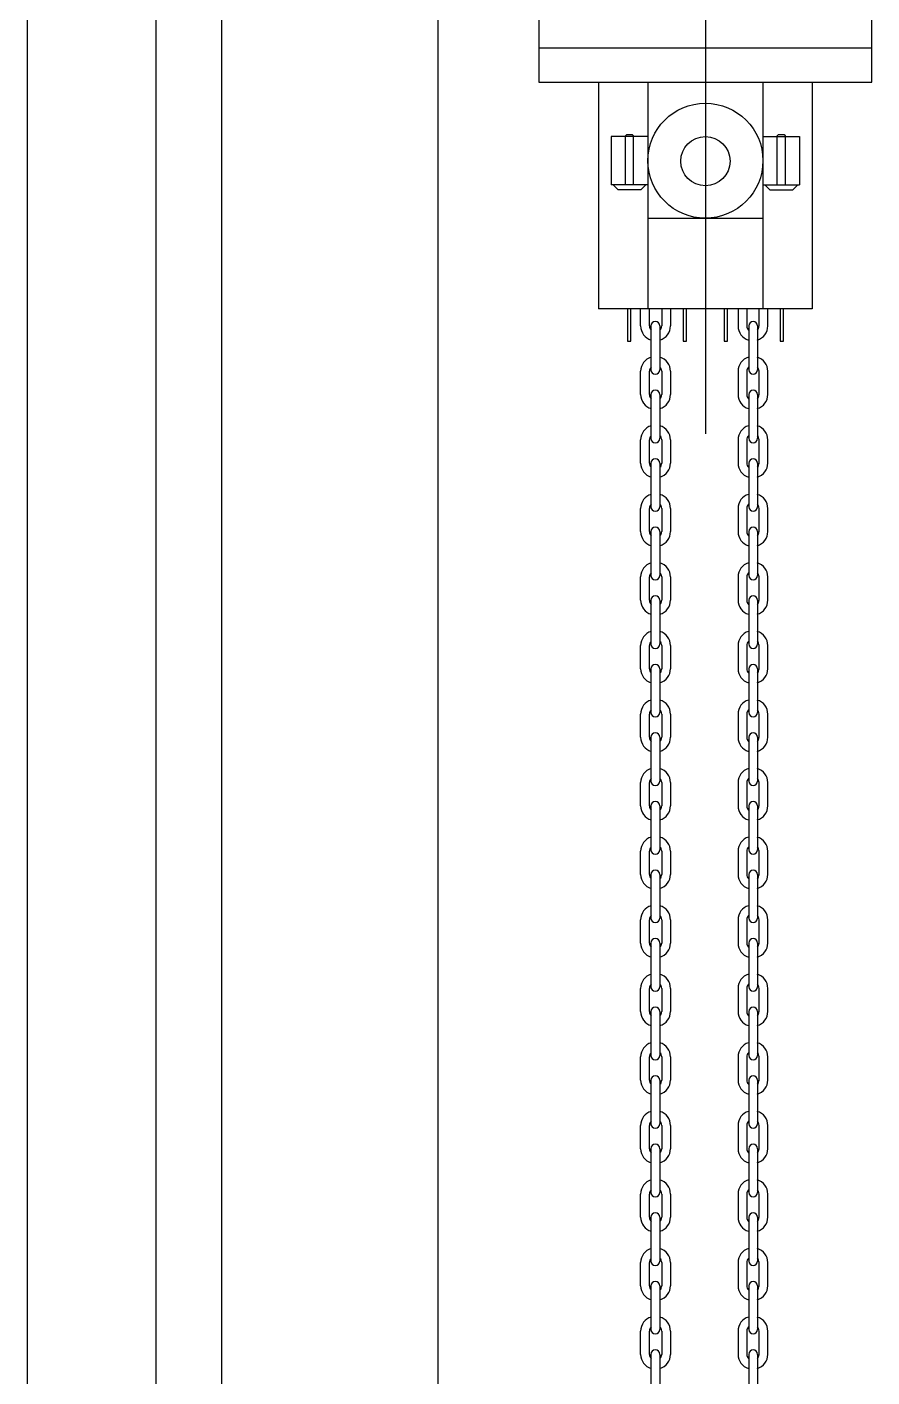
# Model space of a CAD drawing. Header units: millimetres. Extents: x 909 to 159266, y 137 to 21462.
# Drawn here: x 119184.4 to 119441.4, y 17925.6 to 18336.5 of the extents above; entities that cross this region are included whole.
import ezdxf

# ---------------------------------------------------------------- set-up
doc = ezdxf.new("R2010")
doc.units = ezdxf.units.MM
doc.header["$LTSCALE"] = 50
doc.header["$MEASUREMENT"] = 0
doc.layers.add('OHD Frame', color=2, linetype='Continuous')
doc.layers.add('OHD Track', color=4, linetype='Continuous')

msp = doc.modelspace()

# ---------------------------------------------------------------- linework, layer by layer
at = {"color": 1}
msp.add_line((119390.69, 18708.49), (119390.69, 18212.69), dxfattribs=at)
at = {"color": 0}
for p, q in [((119340.02, 18330.2), (119340.02, 18319.74)), ((119340.02, 18330.2), (119441.36, 18330.2)), ((119340.02, 18330.2), (119340.02, 18319.74)), ((119340.02, 18330.2), (119441.36, 18330.2)), ((119441.36, 18319.74), (119441.36, 18330.2)), ((119441.36, 18319.74), (119441.36, 18330.2)), ((119340.02, 18319.74), (119441.36, 18319.74)), ((119340.02, 18319.74), (119441.36, 18319.74)), ((119358.19, 18319.74), (119358.19, 18250.74)), ((119358.19, 18319.74), (119358.19, 18250.74)), ((119373.19, 18319.74), (119373.19, 18250.74)), ((119373.19, 18319.74), (119373.19, 18250.74)), ((119408.19, 18319.74), (119408.19, 18250.74)), ((119408.19, 18319.74), (119408.19, 18250.74)), ((119423.19, 18319.74), (119423.19, 18250.74)), ((119423.19, 18319.74), (119423.19, 18250.74)), ((119362.03, 18303.17), (119362.03, 18288.45)), ((119373.19, 18303.17), (119362.03, 18303.17)), ((119362.03, 18303.17), (119362.03, 18288.45)), ((119373.19, 18303.17), (119362.03, 18303.17)), ((119366.36, 18303.38), (119366.67, 18303.69)), ((119366.36, 18303.38), (119366.67, 18303.69)), ((119366.36, 18288.45), (119366.36, 18303.38)), ((119366.36, 18288.45), (119366.36, 18303.38)), ((119368.86, 18303.38), (119368.55, 18303.69)), ((119368.86, 18303.38), (119368.55, 18303.69)), ((119368.86, 18288.45), (119368.86, 18303.38)), ((119368.86, 18288.45), (119368.86, 18303.38)), ((119408.19, 18303.17), (119419.34, 18303.17)), ((119408.19, 18303.17), (119419.34, 18303.17)), ((119412.52, 18303.38), (119412.83, 18303.69)), ((119412.52, 18303.38), (119412.83, 18303.69)), ((119412.52, 18288.45), (119412.52, 18303.38)), ((119412.52, 18288.45), (119412.52, 18303.38)), ((119415.02, 18303.38), (119414.7, 18303.69)), ((119415.02, 18303.38), (119414.7, 18303.69)), ((119415.02, 18288.45), (119415.02, 18303.38)), ((119415.02, 18288.45), (119415.02, 18303.38)), ((119419.34, 18303.17), (119419.34, 18288.45)), ((119419.34, 18303.17), (119419.34, 18288.45)), ((119373.19, 18288.45), (119362.03, 18288.45)), ((119373.19, 18288.45), (119362.03, 18288.45)), ((119362.61, 18288.45), (119364.12, 18286.94)), ((119362.61, 18288.45), (119364.12, 18286.94)), ((119371.1, 18286.94), (119364.12, 18286.94)), ((119371.1, 18286.94), (119364.12, 18286.94)), ((119372.61, 18288.45), (119371.1, 18286.94)), ((119372.61, 18288.45), (119371.1, 18286.94)), ((119408.19, 18288.45), (119419.34, 18288.45)), ((119408.19, 18288.45), (119419.34, 18288.45)), ((119408.77, 18288.45), (119410.27, 18286.94)), ((119408.77, 18288.45), (119410.27, 18286.94)), ((119410.27, 18286.94), (119417.26, 18286.94)), ((119410.27, 18286.94), (119417.26, 18286.94)), ((119418.77, 18288.45), (119417.26, 18286.94)), ((119418.77, 18288.45), (119417.26, 18286.94)), ((119373.19, 18278.31), (119408.19, 18278.31)), ((119373.19, 18278.31), (119408.19, 18278.31)), ((119423.19, 18250.74), (119358.19, 18250.74))]:
    msp.add_line(p, q, dxfattribs=at)
at = {"color": 7, "linetype": 'Continuous'}
for p, q in [((119371, 18245.5), (119371, 18250.74)), ((119373.67, 18245.5), (119373.67, 18250.74)), ((119377.4, 18250.74), (119377.4, 18245.5)), ((119380.07, 18250.74), (119380.07, 18245.5)), ((119400.61, 18250.74), (119400.61, 18245.5)), ((119403.28, 18250.74), (119403.28, 18245.5)), ((119407.01, 18245.5), (119407.01, 18250.74)), ((119409.68, 18245.5), (119409.68, 18250.74)), ((119374.13, 18245.5), (119374.13, 18232.16)), ((119376.8, 18245.5), (119376.8, 18232.16)), ((119403.88, 18245.5), (119403.88, 18232.16)), ((119406.55, 18245.5), (119406.55, 18232.16)), ((119371, 18224.63), (119371, 18231.7)), ((119373.67, 18224.63), (119373.67, 18231.7)), ((119377.4, 18231.7), (119377.4, 18224.63)), ((119380.07, 18231.7), (119380.07, 18224.63)), ((119400.61, 18231.7), (119400.61, 18224.63)), ((119403.28, 18231.7), (119403.28, 18224.63)), ((119407.01, 18224.63), (119407.01, 18231.7)), ((119409.68, 18224.63), (119409.68, 18231.7)), ((119374.13, 18224.63), (119374.13, 18211.3)), ((119376.8, 18224.63), (119376.8, 18211.3)), ((119403.88, 18224.63), (119403.88, 18211.3)), ((119406.55, 18224.63), (119406.55, 18211.3)), ((119371, 18203.76), (119371, 18210.83)), ((119373.67, 18203.76), (119373.67, 18210.83)), ((119377.4, 18210.83), (119377.4, 18203.76)), ((119380.07, 18210.83), (119380.07, 18203.76)), ((119400.61, 18210.83), (119400.61, 18203.76)), ((119403.28, 18210.83), (119403.28, 18203.76)), ((119407.01, 18203.76), (119407.01, 18210.83)), ((119409.68, 18203.76), (119409.68, 18210.83)), ((119374.13, 18203.76), (119374.13, 18190.43)), ((119376.8, 18203.76), (119376.8, 18190.43)), ((119403.88, 18203.76), (119403.88, 18190.43)), ((119406.55, 18203.76), (119406.55, 18190.43)), ((119371, 18182.9), (119371, 18189.96)), ((119373.67, 18182.9), (119373.67, 18189.96)), ((119377.4, 18189.96), (119377.4, 18182.9)), ((119380.07, 18189.96), (119380.07, 18182.9)), ((119400.61, 18189.96), (119400.61, 18182.9)), ((119403.28, 18189.96), (119403.28, 18182.9)), ((119407.01, 18182.9), (119407.01, 18189.96)), ((119409.68, 18182.9), (119409.68, 18189.96)), ((119374.13, 18182.9), (119374.13, 18169.56)), ((119376.8, 18182.9), (119376.8, 18169.56)), ((119403.88, 18182.9), (119403.88, 18169.56)), ((119406.55, 18182.9), (119406.55, 18169.56)), ((119371, 18162.03), (119371, 18169.1)), ((119373.67, 18162.03), (119373.67, 18169.1)), ((119377.4, 18169.1), (119377.4, 18162.03)), ((119380.07, 18169.1), (119380.07, 18162.03)), ((119400.61, 18169.1), (119400.61, 18162.03)), ((119403.28, 18169.1), (119403.28, 18162.03)), ((119407.01, 18162.03), (119407.01, 18169.1)), ((119409.68, 18162.03), (119409.68, 18169.1)), ((119374.13, 18162.03), (119374.13, 18148.7)), ((119376.8, 18162.03), (119376.8, 18148.7)), ((119403.88, 18162.03), (119403.88, 18148.7)), ((119406.55, 18162.03), (119406.55, 18148.7)), ((119371, 18141.16), (119371, 18148.23)), ((119373.67, 18141.16), (119373.67, 18148.23)), ((119377.4, 18148.23), (119377.4, 18141.16)), ((119380.07, 18148.23), (119380.07, 18141.16)), ((119400.61, 18148.23), (119400.61, 18141.16)), ((119403.28, 18148.23), (119403.28, 18141.16)), ((119407.01, 18141.16), (119407.01, 18148.23)), ((119409.68, 18141.16), (119409.68, 18148.23)), ((119374.13, 18141.16), (119374.13, 18127.83)), ((119376.8, 18141.16), (119376.8, 18127.83)), ((119403.88, 18141.16), (119403.88, 18127.83)), ((119406.55, 18141.16), (119406.55, 18127.83)), ((119371, 18120.3), (119371, 18127.36)), ((119373.67, 18120.3), (119373.67, 18127.36)), ((119377.4, 18127.36), (119377.4, 18120.3)), ((119380.07, 18127.36), (119380.07, 18120.3)), ((119400.61, 18127.36), (119400.61, 18120.3)), ((119403.28, 18127.36), (119403.28, 18120.3)), ((119407.01, 18120.3), (119407.01, 18127.36)), ((119409.68, 18120.3), (119409.68, 18127.36)), ((119374.13, 18120.3), (119374.13, 18106.96)), ((119376.8, 18120.3), (119376.8, 18106.96)), ((119403.88, 18120.3), (119403.88, 18106.96)), ((119406.55, 18120.3), (119406.55, 18106.96)), ((119371, 18099.43), (119371, 18106.5)), ((119373.67, 18099.43), (119373.67, 18106.5)), ((119377.4, 18106.5), (119377.4, 18099.43)), ((119380.07, 18106.5), (119380.07, 18099.43)), ((119400.61, 18106.5), (119400.61, 18099.43)), ((119403.28, 18106.5), (119403.28, 18099.43)), ((119407.01, 18099.43), (119407.01, 18106.5)), ((119409.68, 18099.43), (119409.68, 18106.5)), ((119374.13, 18099.43), (119374.13, 18086.1)), ((119376.8, 18099.43), (119376.8, 18086.1)), ((119403.88, 18099.43), (119403.88, 18086.1)), ((119406.55, 18099.43), (119406.55, 18086.1)), ((119371, 18078.56), (119371, 18085.63)), ((119373.67, 18078.56), (119373.67, 18085.63)), ((119377.4, 18085.63), (119377.4, 18078.56)), ((119380.07, 18085.63), (119380.07, 18078.56)), ((119400.61, 18085.63), (119400.61, 18078.56)), ((119403.28, 18085.63), (119403.28, 18078.56)), ((119407.01, 18078.56), (119407.01, 18085.63)), ((119409.68, 18078.56), (119409.68, 18085.63)), ((119374.13, 18078.56), (119374.13, 18065.23)), ((119376.8, 18078.56), (119376.8, 18065.23)), ((119403.88, 18078.56), (119403.88, 18065.23)), ((119406.55, 18078.56), (119406.55, 18065.23)), ((119371, 18057.69), (119371, 18064.76)), ((119373.67, 18057.69), (119373.67, 18064.76)), ((119377.4, 18064.76), (119377.4, 18057.69)), ((119380.07, 18064.76), (119380.07, 18057.69)), ((119400.61, 18064.76), (119400.61, 18057.69)), ((119403.28, 18064.76), (119403.28, 18057.69)), ((119407.01, 18057.69), (119407.01, 18064.76)), ((119409.68, 18057.69), (119409.68, 18064.76)), ((119374.13, 18057.69), (119374.13, 18044.36)), ((119376.8, 18057.69), (119376.8, 18044.36)), ((119403.88, 18057.69), (119403.88, 18044.36)), ((119406.55, 18057.69), (119406.55, 18044.36)), ((119371, 18036.83), (119371, 18043.89)), ((119373.67, 18036.83), (119373.67, 18043.89)), ((119377.4, 18043.89), (119377.4, 18036.83)), ((119380.07, 18043.89), (119380.07, 18036.83)), ((119400.61, 18043.89), (119400.61, 18036.83)), ((119403.28, 18043.89), (119403.28, 18036.83)), ((119407.01, 18036.83), (119407.01, 18043.89)), ((119409.68, 18036.83), (119409.68, 18043.89)), ((119374.13, 18036.83), (119374.13, 18023.49)), ((119376.8, 18036.83), (119376.8, 18023.49)), ((119403.88, 18036.83), (119403.88, 18023.49)), ((119406.55, 18036.83), (119406.55, 18023.49)), ((119371, 18015.96), (119371, 18023.03)), ((119373.67, 18015.96), (119373.67, 18023.03)), ((119377.4, 18023.03), (119377.4, 18015.96)), ((119380.07, 18023.03), (119380.07, 18015.96)), ((119400.61, 18023.03), (119400.61, 18015.96)), ((119403.28, 18023.03), (119403.28, 18015.96)), ((119407.01, 18015.96), (119407.01, 18023.03)), ((119409.68, 18015.96), (119409.68, 18023.03)), ((119374.13, 18015.96), (119374.13, 18002.63)), ((119376.8, 18015.96), (119376.8, 18002.63)), ((119403.88, 18015.96), (119403.88, 18002.63)), ((119406.55, 18015.96), (119406.55, 18002.63)), ((119371, 17995.09), (119371, 18002.16)), ((119373.67, 17995.09), (119373.67, 18002.16)), ((119377.4, 18002.16), (119377.4, 17995.09)), ((119380.07, 18002.16), (119380.07, 17995.09)), ((119400.61, 18002.16), (119400.61, 17995.09)), ((119403.28, 18002.16), (119403.28, 17995.09)), ((119407.01, 17995.09), (119407.01, 18002.16)), ((119409.68, 17995.09), (119409.68, 18002.16)), ((119374.13, 17995.09), (119374.13, 17981.76)), ((119376.8, 17995.09), (119376.8, 17981.76)), ((119403.88, 17995.09), (119403.88, 17981.76)), ((119406.55, 17995.09), (119406.55, 17981.76)), ((119371, 17974.23), (119371, 17981.29)), ((119373.67, 17974.23), (119373.67, 17981.29)), ((119377.4, 17981.29), (119377.4, 17974.23)), ((119380.07, 17981.29), (119380.07, 17974.23)), ((119400.61, 17981.29), (119400.61, 17974.23)), ((119403.28, 17981.29), (119403.28, 17974.23)), ((119407.01, 17974.23), (119407.01, 17981.29)), ((119409.68, 17974.23), (119409.68, 17981.29)), ((119374.13, 17974.23), (119374.13, 17960.89)), ((119376.8, 17974.23), (119376.8, 17960.89)), ((119403.88, 17974.23), (119403.88, 17960.89)), ((119406.55, 17974.23), (119406.55, 17960.89)), ((119371, 17953.36), (119371, 17960.43)), ((119373.67, 17953.36), (119373.67, 17960.43)), ((119377.4, 17960.43), (119377.4, 17953.36)), ((119380.07, 17960.43), (119380.07, 17953.36)), ((119400.61, 17960.43), (119400.61, 17953.36)), ((119403.28, 17960.43), (119403.28, 17953.36)), ((119407.01, 17953.36), (119407.01, 17960.43)), ((119409.68, 17953.36), (119409.68, 17960.43)), ((119374.13, 17953.36), (119374.13, 17940.03)), ((119376.8, 17953.36), (119376.8, 17940.03)), ((119403.88, 17953.36), (119403.88, 17940.03)), ((119406.55, 17953.36), (119406.55, 17940.03)), ((119371, 17932.49), (119371, 17939.56)), ((119373.67, 17932.49), (119373.67, 17939.56)), ((119377.4, 17939.56), (119377.4, 17932.49)), ((119380.07, 17939.56), (119380.07, 17932.49)), ((119400.61, 17939.56), (119400.61, 17932.49)), ((119403.28, 17939.56), (119403.28, 17932.49)), ((119407.01, 17932.49), (119407.01, 17939.56)), ((119409.68, 17932.49), (119409.68, 17939.56)), ((119374.13, 17932.49), (119374.13, 17919.16)), ((119376.8, 17932.49), (119376.8, 17919.16)), ((119403.88, 17932.49), (119403.88, 17919.16)), ((119406.55, 17932.49), (119406.55, 17919.16))]:
    msp.add_line(p, q, dxfattribs=at)
at = {"color": 0}
for points in [[(119340.02, 18355.38), (119340.02, 18330.2), (119441.36, 18330.2), (119441.36, 18355.38)], [(119366.97, 18250.74), (119366.97, 18240.92), (119367.97, 18240.92), (119367.97, 18250.74)], [(119383.97, 18250.74), (119383.97, 18240.92), (119384.97, 18240.92), (119384.97, 18250.74)], [(119396.41, 18250.74), (119396.41, 18240.92), (119397.41, 18240.92), (119397.41, 18250.74)], [(119413.41, 18250.74), (119413.41, 18240.92), (119414.41, 18240.92), (119414.41, 18250.74)]]:
    msp.add_lwpolyline(points, dxfattribs=at)
for centre, radius in [((119390.69, 18295.81), 17.5), ((119390.69, 18295.81), 17.5), ((119390.69, 18295.66), 7.5), ((119390.69, 18295.66), 7.5)]:
    msp.add_circle(centre, radius, dxfattribs=at)
for centre in [(119367.61, 18288.26), (119367.61, 18288.26), (119413.77, 18288.26), (119413.77, 18288.26)]:
    msp.add_arc(centre, 15.45, 86.5151, 93.4849, dxfattribs=at)
at = {"color": 7, "linetype": 'Continuous'}
for centre, radius, start, end in [((119375.47, 18245.5), 4.47, 180, 253.5232), ((119375.47, 18245.5), 1.8, 180, 225.0578), ((119375.47, 18245.5), 1.33, 0, 180), ((119375.6, 18245.5), 4.47, 286.4768, 0), ((119375.6, 18245.5), 1.8, 314.9422, 0), ((119405.08, 18245.5), 4.47, 180, 253.5232), ((119405.08, 18245.5), 1.8, 180, 225.0578), ((119405.21, 18245.5), 1.33, 0, 180), ((119405.21, 18245.5), 4.47, 286.4768, 0), ((119405.21, 18245.5), 1.8, 314.9422, 0), ((119375.47, 18231.7), 4.47, 106.4768, 180), ((119375.6, 18231.7), 4.47, 0, 73.5232), ((119405.08, 18231.7), 4.47, 106.4768, 180), ((119405.21, 18231.7), 4.47, 0, 73.5232), ((119375.47, 18231.7), 1.8, 134.9422, 180), ((119375.47, 18232.16), 1.33, 180, 0), ((119375.6, 18231.7), 1.8, 0, 45.0578), ((119405.08, 18231.7), 1.8, 134.9422, 180), ((119405.21, 18232.16), 1.33, 180, 0), ((119405.21, 18231.7), 1.8, 0, 45.0578), ((119375.47, 18224.63), 4.47, 180, 253.5232), ((119375.47, 18224.63), 1.8, 180, 225.0578), ((119375.47, 18224.63), 1.33, 0, 180), ((119375.6, 18224.63), 4.47, 286.4768, 0), ((119375.6, 18224.63), 1.8, 314.9422, 0), ((119405.08, 18224.63), 4.47, 180, 253.5232), ((119405.08, 18224.63), 1.8, 180, 225.0578), ((119405.21, 18224.63), 1.33, 0, 180), ((119405.21, 18224.63), 4.47, 286.4768, 0), ((119405.21, 18224.63), 1.8, 314.9422, 0), ((119375.47, 18210.83), 4.47, 106.4768, 180), ((119375.47, 18210.83), 1.8, 134.9422, 180), ((119375.47, 18211.3), 1.33, 180, 0), ((119375.6, 18210.83), 4.47, 0, 73.5232), ((119375.6, 18210.83), 1.8, 0, 45.0578), ((119405.08, 18210.83), 4.47, 106.4768, 180), ((119405.08, 18210.83), 1.8, 134.9422, 180), ((119405.21, 18211.3), 1.33, 180, 0), ((119405.21, 18210.83), 4.47, 0, 73.5232), ((119405.21, 18210.83), 1.8, 0, 45.0578), ((119375.47, 18203.76), 4.47, 180, 253.5232), ((119375.47, 18203.76), 1.8, 180, 225.0578), ((119375.47, 18203.76), 1.33, 0, 180), ((119375.6, 18203.76), 4.47, 286.4768, 0), ((119375.6, 18203.76), 1.8, 314.9422, 0), ((119405.08, 18203.76), 4.47, 180, 253.5232), ((119405.08, 18203.76), 1.8, 180, 225.0578), ((119405.21, 18203.76), 1.33, 0, 180), ((119405.21, 18203.76), 4.47, 286.4768, 0), ((119405.21, 18203.76), 1.8, 314.9422, 0), ((119375.47, 18189.96), 4.47, 106.4768, 180), ((119375.47, 18189.96), 1.8, 134.9422, 180), ((119375.6, 18189.96), 4.47, 0, 73.5232), ((119375.6, 18189.96), 1.8, 0, 45.0578), ((119405.08, 18189.96), 4.47, 106.4768, 180), ((119405.08, 18189.96), 1.8, 134.9422, 180), ((119405.21, 18189.96), 4.47, 0, 73.5232), ((119405.21, 18189.96), 1.8, 0, 45.0578), ((119375.47, 18190.43), 1.33, 180, 0), ((119405.21, 18190.43), 1.33, 180, 0), ((119375.47, 18182.9), 4.47, 180, 253.5232), ((119375.47, 18182.9), 1.8, 180, 225.0578), ((119375.47, 18182.9), 1.33, 0, 180), ((119375.6, 18182.9), 4.47, 286.4768, 0), ((119375.6, 18182.9), 1.8, 314.9422, 0), ((119405.08, 18182.9), 4.47, 180, 253.5232), ((119405.08, 18182.9), 1.8, 180, 225.0578), ((119405.21, 18182.9), 1.33, 0, 180), ((119405.21, 18182.9), 4.47, 286.4768, 0), ((119405.21, 18182.9), 1.8, 314.9422, 0), ((119375.47, 18169.1), 4.47, 106.4768, 180), ((119375.47, 18169.1), 1.8, 134.9422, 180), ((119375.6, 18169.1), 4.47, 0, 73.5232), ((119375.6, 18169.1), 1.8, 0, 45.0578), ((119405.08, 18169.1), 4.47, 106.4768, 180), ((119405.08, 18169.1), 1.8, 134.9422, 180), ((119405.21, 18169.1), 4.47, 0, 73.5232), ((119405.21, 18169.1), 1.8, 0, 45.0578), ((119375.47, 18169.56), 1.33, 180, 0), ((119405.21, 18169.56), 1.33, 180, 0), ((119375.47, 18162.03), 4.47, 180, 253.5232), ((119375.47, 18162.03), 1.8, 180, 225.0578), ((119375.47, 18162.03), 1.33, 0, 180), ((119375.6, 18162.03), 4.47, 286.4768, 0), ((119375.6, 18162.03), 1.8, 314.9422, 0), ((119405.08, 18162.03), 4.47, 180, 253.5232), ((119405.08, 18162.03), 1.8, 180, 225.0578), ((119405.21, 18162.03), 1.33, 0, 180), ((119405.21, 18162.03), 4.47, 286.4768, 0), ((119405.21, 18162.03), 1.8, 314.9422, 0), ((119375.47, 18148.23), 4.47, 106.4768, 180), ((119375.6, 18148.23), 4.47, 0, 73.5232), ((119405.08, 18148.23), 4.47, 106.4768, 180), ((119405.21, 18148.23), 4.47, 0, 73.5232), ((119375.47, 18148.23), 1.8, 134.9422, 180), ((119375.47, 18148.7), 1.33, 180, 0), ((119375.6, 18148.23), 1.8, 0, 45.0578), ((119405.08, 18148.23), 1.8, 134.9422, 180), ((119405.21, 18148.7), 1.33, 180, 0), ((119405.21, 18148.23), 1.8, 0, 45.0578), ((119375.47, 18141.16), 1.33, 0, 180), ((119405.21, 18141.16), 1.33, 0, 180), ((119375.47, 18141.16), 4.47, 180, 253.5232), ((119375.47, 18141.16), 1.8, 180, 225.0578), ((119375.6, 18141.16), 4.47, 286.4768, 0), ((119375.6, 18141.16), 1.8, 314.9422, 0), ((119405.08, 18141.16), 4.47, 180, 253.5232), ((119405.08, 18141.16), 1.8, 180, 225.0578), ((119405.21, 18141.16), 4.47, 286.4768, 0), ((119405.21, 18141.16), 1.8, 314.9422, 0), ((119375.47, 18127.36), 4.47, 106.4768, 180), ((119375.6, 18127.36), 4.47, 0, 73.5232), ((119405.08, 18127.36), 4.47, 106.4768, 180), ((119405.21, 18127.36), 4.47, 0, 73.5232), ((119375.47, 18127.36), 1.8, 134.9422, 180), ((119375.47, 18127.83), 1.33, 180, 0), ((119375.6, 18127.36), 1.8, 0, 45.0578), ((119405.08, 18127.36), 1.8, 134.9422, 180), ((119405.21, 18127.83), 1.33, 180, 0), ((119405.21, 18127.36), 1.8, 0, 45.0578), ((119375.47, 18120.3), 1.33, 0, 180), ((119405.21, 18120.3), 1.33, 0, 180), ((119375.47, 18120.3), 4.47, 180, 253.5232), ((119375.47, 18120.3), 1.8, 180, 225.0578), ((119375.6, 18120.3), 4.47, 286.4768, 0), ((119375.6, 18120.3), 1.8, 314.9422, 0), ((119405.08, 18120.3), 4.47, 180, 253.5232), ((119405.08, 18120.3), 1.8, 180, 225.0578), ((119405.21, 18120.3), 4.47, 286.4768, 0), ((119405.21, 18120.3), 1.8, 314.9422, 0), ((119375.47, 18106.5), 4.47, 106.4768, 180), ((119375.6, 18106.5), 4.47, 0, 73.5232), ((119405.08, 18106.5), 4.47, 106.4768, 180), ((119405.21, 18106.5), 4.47, 0, 73.5232), ((119375.47, 18106.5), 1.8, 134.9422, 180), ((119375.47, 18106.96), 1.33, 180, 0), ((119375.6, 18106.5), 1.8, 0, 45.0578), ((119405.08, 18106.5), 1.8, 134.9422, 180), ((119405.21, 18106.96), 1.33, 180, 0), ((119405.21, 18106.5), 1.8, 0, 45.0578), ((119375.47, 18099.43), 1.33, 0, 180), ((119405.21, 18099.43), 1.33, 0, 180), ((119375.47, 18099.43), 4.47, 180, 253.5232), ((119375.47, 18099.43), 1.8, 180, 225.0578), ((119375.6, 18099.43), 4.47, 286.4768, 0), ((119375.6, 18099.43), 1.8, 314.9422, 0), ((119405.08, 18099.43), 4.47, 180, 253.5232), ((119405.08, 18099.43), 1.8, 180, 225.0578), ((119405.21, 18099.43), 4.47, 286.4768, 0), ((119405.21, 18099.43), 1.8, 314.9422, 0), ((119375.47, 18085.63), 4.47, 106.4768, 180), ((119375.6, 18085.63), 4.47, 0, 73.5232), ((119405.08, 18085.63), 4.47, 106.4768, 180), ((119405.21, 18085.63), 4.47, 0, 73.5232), ((119375.47, 18085.63), 1.8, 134.9422, 180), ((119375.47, 18086.1), 1.33, 180, 0), ((119375.6, 18085.63), 1.8, 0, 45.0578), ((119405.08, 18085.63), 1.8, 134.9422, 180), ((119405.21, 18086.1), 1.33, 180, 0), ((119405.21, 18085.63), 1.8, 0, 45.0578), ((119375.47, 18078.56), 1.33, 0, 180), ((119405.21, 18078.56), 1.33, 0, 180), ((119375.47, 18078.56), 4.47, 180, 253.5232), ((119375.47, 18078.56), 1.8, 180, 225.0578), ((119375.6, 18078.56), 4.47, 286.4768, 0), ((119375.6, 18078.56), 1.8, 314.9422, 0), ((119405.08, 18078.56), 4.47, 180, 253.5232), ((119405.08, 18078.56), 1.8, 180, 225.0578), ((119405.21, 18078.56), 4.47, 286.4768, 0), ((119405.21, 18078.56), 1.8, 314.9422, 0), ((119375.47, 18064.76), 4.47, 106.4768, 180), ((119375.6, 18064.76), 4.47, 0, 73.5232), ((119405.08, 18064.76), 4.47, 106.4768, 180), ((119405.21, 18064.76), 4.47, 0, 73.5232), ((119375.47, 18064.76), 1.8, 134.9422, 180), ((119375.47, 18065.23), 1.33, 180, 0), ((119375.6, 18064.76), 1.8, 0, 45.0578), ((119405.08, 18064.76), 1.8, 134.9422, 180), ((119405.21, 18065.23), 1.33, 180, 0), ((119405.21, 18064.76), 1.8, 0, 45.0578), ((119375.47, 18057.69), 4.47, 180, 253.5232), ((119375.47, 18057.69), 1.8, 180, 225.0578), ((119375.47, 18057.69), 1.33, 0, 180), ((119375.6, 18057.69), 4.47, 286.4768, 0), ((119375.6, 18057.69), 1.8, 314.9422, 0), ((119405.08, 18057.69), 4.47, 180, 253.5232), ((119405.08, 18057.69), 1.8, 180, 225.0578), ((119405.21, 18057.69), 1.33, 0, 180), ((119405.21, 18057.69), 4.47, 286.4768, 0), ((119405.21, 18057.69), 1.8, 314.9422, 0), ((119375.47, 18043.89), 4.47, 106.4768, 180), ((119375.6, 18043.89), 4.47, 0, 73.5232), ((119405.08, 18043.89), 4.47, 106.4768, 180), ((119405.21, 18043.89), 4.47, 0, 73.5232), ((119375.47, 18043.89), 1.8, 134.9422, 180), ((119375.47, 18044.36), 1.33, 180, 0), ((119375.6, 18043.89), 1.8, 0, 45.0578), ((119405.08, 18043.89), 1.8, 134.9422, 180), ((119405.21, 18044.36), 1.33, 180, 0), ((119405.21, 18043.89), 1.8, 0, 45.0578), ((119375.47, 18036.83), 4.47, 180, 253.5232), ((119375.47, 18036.83), 1.8, 180, 225.0578), ((119375.47, 18036.83), 1.33, 0, 180), ((119375.6, 18036.83), 4.47, 286.4768, 0), ((119375.6, 18036.83), 1.8, 314.9422, 0), ((119405.08, 18036.83), 4.47, 180, 253.5232), ((119405.08, 18036.83), 1.8, 180, 225.0578), ((119405.21, 18036.83), 1.33, 0, 180), ((119405.21, 18036.83), 4.47, 286.4768, 0), ((119405.21, 18036.83), 1.8, 314.9422, 0), ((119375.47, 18023.03), 4.47, 106.4768, 180), ((119375.6, 18023.03), 4.47, 0, 73.5232), ((119405.08, 18023.03), 4.47, 106.4768, 180), ((119405.21, 18023.03), 4.47, 0, 73.5232), ((119375.47, 18023.03), 1.8, 134.9422, 180), ((119375.47, 18023.49), 1.33, 180, 0), ((119375.6, 18023.03), 1.8, 0, 45.0578), ((119405.08, 18023.03), 1.8, 134.9422, 180), ((119405.21, 18023.49), 1.33, 180, 0), ((119405.21, 18023.03), 1.8, 0, 45.0578), ((119375.47, 18015.96), 4.47, 180, 253.5232), ((119375.47, 18015.96), 1.8, 180, 225.0578), ((119375.47, 18015.96), 1.33, 0, 180), ((119375.6, 18015.96), 4.47, 286.4768, 0), ((119375.6, 18015.96), 1.8, 314.9422, 0), ((119405.08, 18015.96), 4.47, 180, 253.5232), ((119405.08, 18015.96), 1.8, 180, 225.0578), ((119405.21, 18015.96), 1.33, 0, 180), ((119405.21, 18015.96), 4.47, 286.4768, 0), ((119405.21, 18015.96), 1.8, 314.9422, 0), ((119375.47, 18002.16), 4.47, 106.4768, 180), ((119375.6, 18002.16), 4.47, 0, 73.5232), ((119405.08, 18002.16), 4.47, 106.4768, 180), ((119405.21, 18002.16), 4.47, 0, 73.5232), ((119375.47, 18002.16), 1.8, 134.9422, 180), ((119375.47, 18002.63), 1.33, 180, 0), ((119375.6, 18002.16), 1.8, 0, 45.0578), ((119405.08, 18002.16), 1.8, 134.9422, 180), ((119405.21, 18002.63), 1.33, 180, 0), ((119405.21, 18002.16), 1.8, 0, 45.0578), ((119375.47, 17995.09), 4.47, 180, 253.5232), ((119375.47, 17995.09), 1.8, 180, 225.0578), ((119375.47, 17995.09), 1.33, 0, 180), ((119375.6, 17995.09), 4.47, 286.4768, 0), ((119375.6, 17995.09), 1.8, 314.9422, 0), ((119405.08, 17995.09), 4.47, 180, 253.5232), ((119405.08, 17995.09), 1.8, 180, 225.0578), ((119405.21, 17995.09), 1.33, 0, 180), ((119405.21, 17995.09), 4.47, 286.4768, 0), ((119405.21, 17995.09), 1.8, 314.9422, 0), ((119375.47, 17981.29), 4.47, 106.4768, 180), ((119375.6, 17981.29), 4.47, 0, 73.5232), ((119405.08, 17981.29), 4.47, 106.4768, 180), ((119405.21, 17981.29), 4.47, 0, 73.5232), ((119375.47, 17981.29), 1.8, 134.9422, 180), ((119375.47, 17981.76), 1.33, 180, 0), ((119375.6, 17981.29), 1.8, 0, 45.0578), ((119405.08, 17981.29), 1.8, 134.9422, 180), ((119405.21, 17981.76), 1.33, 180, 0), ((119405.21, 17981.29), 1.8, 0, 45.0578), ((119375.47, 17974.23), 4.47, 180, 253.5232), ((119375.47, 17974.23), 1.8, 180, 225.0578), ((119375.47, 17974.23), 1.33, 0, 180), ((119375.6, 17974.23), 4.47, 286.4768, 0), ((119375.6, 17974.23), 1.8, 314.9422, 0), ((119405.08, 17974.23), 4.47, 180, 253.5232), ((119405.08, 17974.23), 1.8, 180, 225.0578), ((119405.21, 17974.23), 1.33, 0, 180), ((119405.21, 17974.23), 4.47, 286.4768, 0), ((119405.21, 17974.23), 1.8, 314.9422, 0), ((119375.47, 17960.43), 4.47, 106.4768, 180), ((119375.6, 17960.43), 4.47, 0, 73.5232), ((119405.08, 17960.43), 4.47, 106.4768, 180), ((119405.21, 17960.43), 4.47, 0, 73.5232), ((119375.47, 17960.43), 1.8, 134.9422, 180), ((119375.47, 17960.89), 1.33, 180, 0), ((119375.6, 17960.43), 1.8, 0, 45.0578), ((119405.08, 17960.43), 1.8, 134.9422, 180), ((119405.21, 17960.89), 1.33, 180, 0), ((119405.21, 17960.43), 1.8, 0, 45.0578), ((119375.47, 17953.36), 4.47, 180, 253.5232), ((119375.47, 17953.36), 1.8, 180, 225.0578), ((119375.47, 17953.36), 1.33, 0, 180), ((119375.6, 17953.36), 4.47, 286.4768, 0), ((119375.6, 17953.36), 1.8, 314.9422, 0), ((119405.08, 17953.36), 4.47, 180, 253.5232), ((119405.08, 17953.36), 1.8, 180, 225.0578), ((119405.21, 17953.36), 1.33, 0, 180), ((119405.21, 17953.36), 4.47, 286.4768, 0), ((119405.21, 17953.36), 1.8, 314.9422, 0), ((119375.47, 17939.56), 4.47, 106.4768, 180), ((119375.47, 17939.56), 1.8, 134.9422, 180), ((119375.6, 17939.56), 4.47, 0, 73.5232), ((119375.6, 17939.56), 1.8, 0, 45.0578), ((119405.08, 17939.56), 4.47, 106.4768, 180), ((119405.08, 17939.56), 1.8, 134.9422, 180), ((119405.21, 17939.56), 4.47, 0, 73.5232), ((119405.21, 17939.56), 1.8, 0, 45.0578), ((119375.47, 17940.03), 1.33, 180, 0), ((119405.21, 17940.03), 1.33, 180, 0), ((119375.47, 17932.49), 4.47, 180, 253.5232), ((119375.47, 17932.49), 1.8, 180, 225.0578), ((119375.47, 17932.49), 1.33, 0, 180), ((119375.6, 17932.49), 4.47, 286.4768, 0), ((119375.6, 17932.49), 1.8, 314.9422, 0), ((119405.08, 17932.49), 4.47, 180, 253.5232), ((119405.08, 17932.49), 1.8, 180, 225.0578), ((119405.21, 17932.49), 1.33, 0, 180), ((119405.21, 17932.49), 4.47, 286.4768, 0), ((119405.21, 17932.49), 1.8, 314.9422, 0)]:
    msp.add_arc(centre, radius, start, end, dxfattribs=at)
at = {"layer": 'OHD Frame'}
for p, q in [((119184.35, 18748.56), (119184.35, 14798.56)), ((119309.35, 18748.56), (119309.35, 10273.56))]:
    msp.add_line(p, q, dxfattribs=at)
at = {"layer": 'OHD Track'}
for p, q in [((119223.65, 10273.56), (119223.65, 18479.9)), ((119243.65, 10273.56), (119243.65, 18479.9))]:
    msp.add_line(p, q, dxfattribs=at)

doc.saveas('drawing.dxf')
